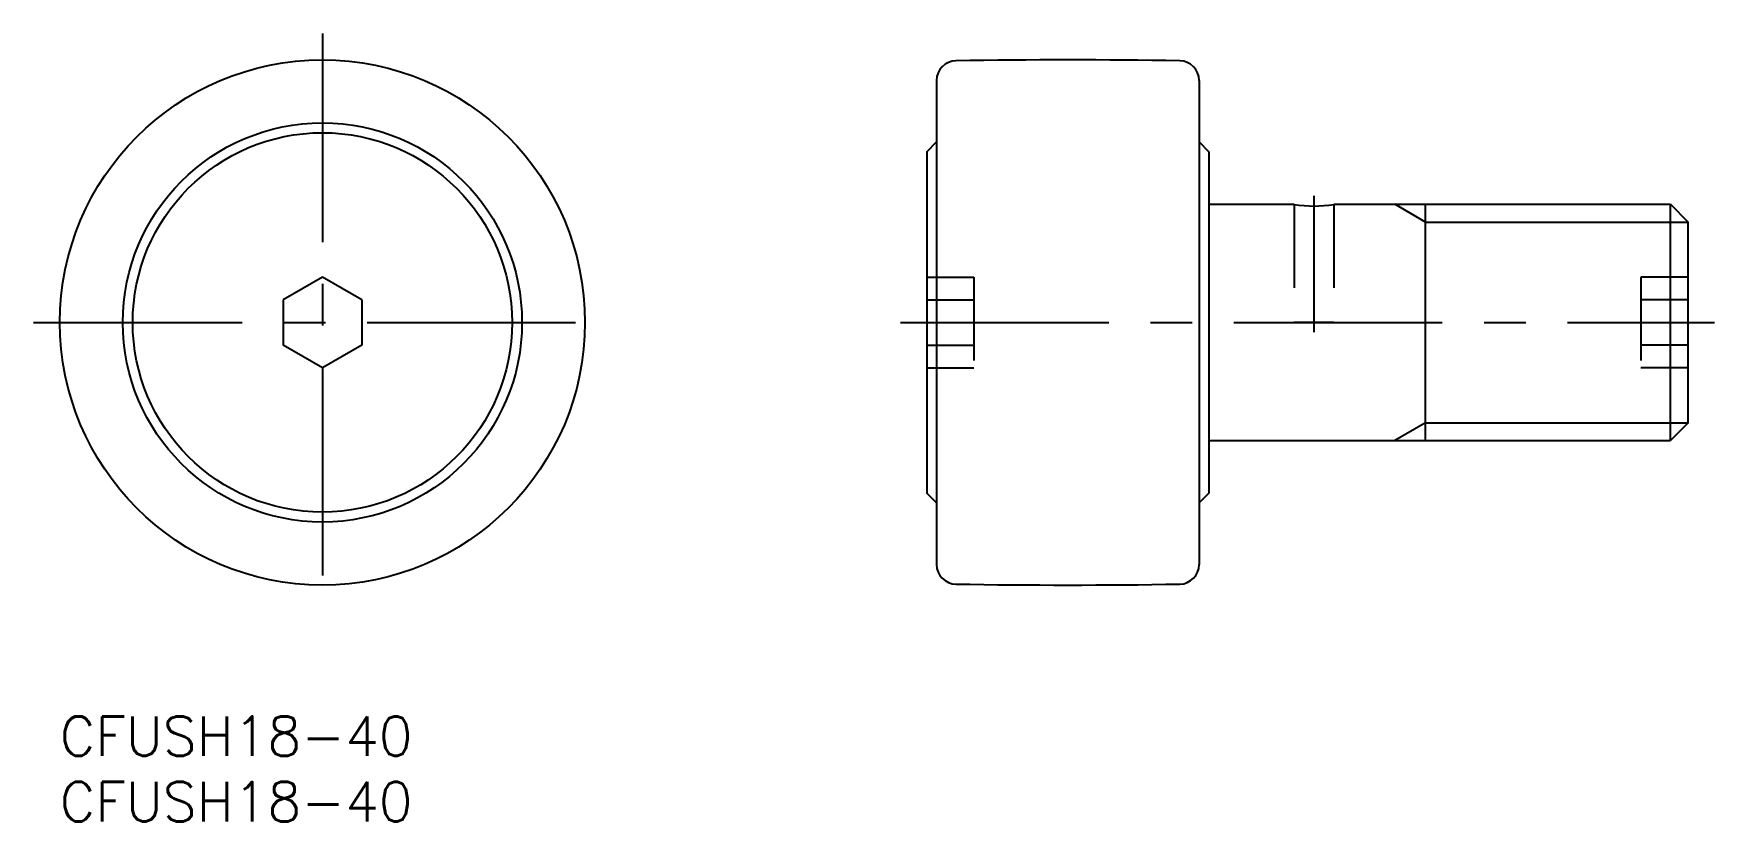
# Model space of a CAD drawing. Extents: x -2 to 126, y -8 to 52.
import ezdxf

# ---------------------------------------------------------------- set-up
doc = ezdxf.new("R2010")
doc.units = 0
doc.header["$LTSCALE"] = 0.5
doc.linetypes.add('CENTER', pattern=[50.8, 31.75, -6.35, 6.35, -6.35])
doc.linetypes.add('DASHED', pattern=[19.05, 12.7, -6.35])
for name, color, linetype in [('MSM_CENTER', 1, 'CENTER'), ('MSM_CONTINUOUS', 7, 'CONTINUOUS'), ('MSM_DASHED', 4, 'DASHED'), ('MSM_NARROW', 5, 'CONTINUOUS'), ('MSM_PART_NUMBER', 7, 'CONTINUOUS')]:
    doc.layers.add(name, color=color, linetype=linetype)
doc.styles.get("Standard").update_dxf_attribs({"font": 'txt.shx', "height": 3, "bigfont": 'bigfont.shx'})

# ---------------------------------------------------------------- blocks, each defined once
blk = doc.blocks.new('*U14')
at = {"layer": 'MSM_PART_NUMBER'}
blk.add_text('CFUSH18-40', height=3, dxfattribs=at).set_placement((0, -3))
blk = doc.blocks.new('*U15')
at = {"layer": 'MSM_PART_NUMBER'}
blk.add_text('CFUSH18-40', height=3, dxfattribs=at).set_placement((0, -8))

msp = doc.modelspace()

# ---------------------------------------------------------------- linework, layer by layer
at = {"layer": 'MSM_CENTER'}
for p, q in [((20, 52), (20, 8)), ((95.53, 39.65), (95.53, 29.25)), ((-2, 30), (42, 30)), ((64.03, 30), (126.03, 30))]:
    msp.add_line(p, q, dxfattribs=at)
at = {"layer": 'MSM_CONTINUOUS'}
for p, q in [((66.78, 48.43), (66.78, 11.57)), ((86.78, 48.43), (86.78, 11.57)), ((66.03, 43), (66.78, 43.75)), ((86.78, 43.75), (87.53, 43)), ((66.03, 43), (66.03, 17)), ((87.53, 43), (87.53, 17)), ((87.53, 39), (94.03, 39)), ((97.03, 39), (122.68, 39)), ((104.03, 21), (104.03, 39)), ((122.68, 21), (122.68, 39)), ((122.68, 39), (124.03, 37.65)), ((124.03, 22.35), (124.03, 37.65)), ((20, 33.46), (17, 31.73)), ((23, 31.73), (20, 33.46)), ((17, 31.73), (17, 28.27)), ((23, 31.73), (23, 28.27)), ((20, 26.54), (17, 28.27)), ((23, 28.27), (20, 26.54)), ((124.03, 22.35), (122.68, 21)), ((87.53, 21), (122.68, 21)), ((66.78, 16.25), (66.03, 17)), ((87.53, 17), (86.78, 16.25))]:
    msp.add_line(p, q, dxfattribs=at)
for radius in [20, 15.2, 14.45]:
    msp.add_circle((20, 30), radius, dxfattribs=at)
for centre, radius, start, end in [((76.78, -450), 500, 89.023, 90.977), ((68.28, 48.43), 1.5, 90.977, 180), ((85.28, 48.43), 1.5, 0, 89.023), ((95.53, 47.87), 9, 260.4059, 279.5941), ((68.28, 11.57), 1.5, 180, 269.023), ((85.28, 11.57), 1.5, 270.977, 0), ((76.78, 510), 500, 269.023, 270.977)]:
    msp.add_arc(centre, radius, start, end, dxfattribs=at)
at = {"layer": 'MSM_DASHED'}
for p, q in [((94.03, 39), (94.03, 30)), ((97.03, 39), (97.03, 30)), ((66.03, 33.46), (69.63, 33.46)), ((69.63, 33.46), (69.63, 26.54)), ((120.43, 33.46), (120.43, 26.54)), ((124.03, 33.46), (120.43, 33.46)), ((66.03, 31.73), (69.63, 31.73)), ((124.03, 31.73), (120.43, 31.73)), ((97.03, 30), (94.03, 30)), ((66.03, 28.27), (69.63, 28.27)), ((124.03, 28.27), (120.43, 28.27)), ((66.03, 26.54), (69.63, 26.54)), ((124.03, 26.54), (120.43, 26.54))]:
    msp.add_line(p, q, dxfattribs=at)
at = {"layer": 'MSM_NARROW'}
for p, q in [((104.03, 37.65), (101.69, 39)), ((104.03, 37.65), (124.03, 37.65)), ((104.03, 22.35), (101.69, 21)), ((104.03, 22.35), (124.03, 22.35))]:
    msp.add_line(p, q, dxfattribs=at)

# ---------------------------------------------------------------- block references
at = {"layer": 'MSM_CONTINUOUS'}
for name in ['*U14', '*U15']:
    msp.add_blockref(name, (0, 0), dxfattribs=at)

doc.saveas('drawing.dxf')
